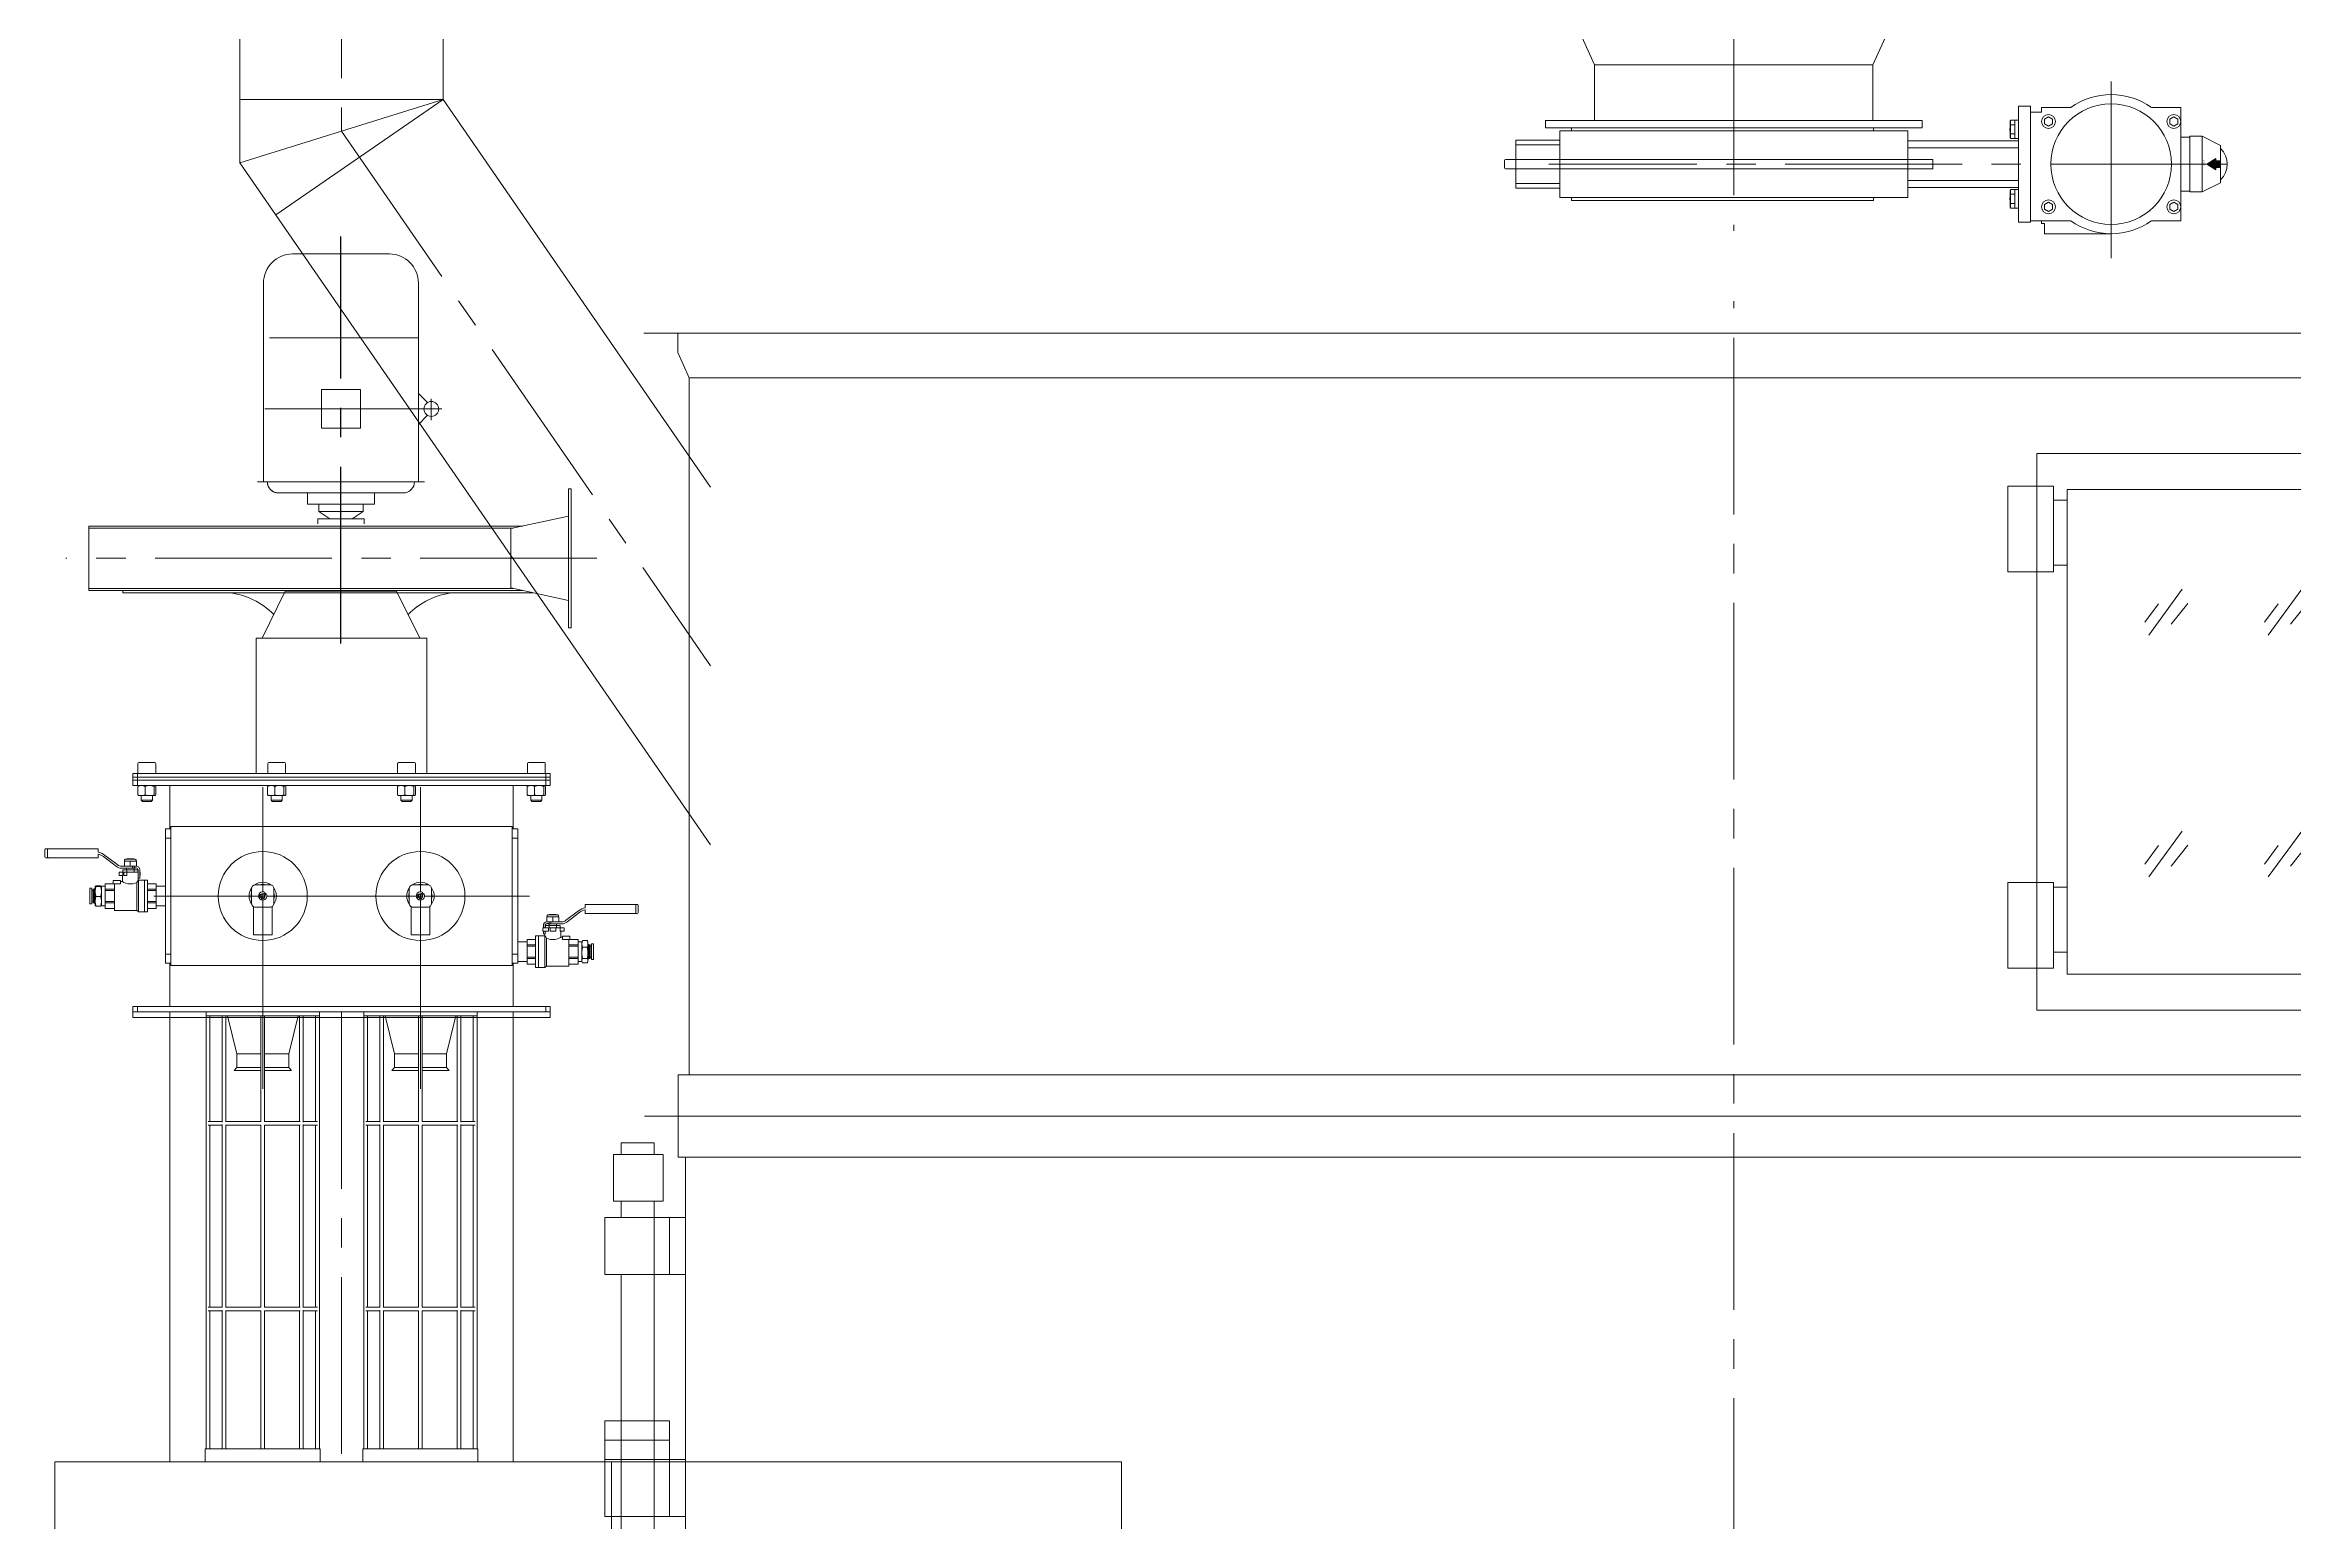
# Model space of a CAD drawing. Header units: millimetres. Extents: x 163705 to 1616509, y 81827 to 302547.
# Drawn here: x 1496365 to 1498791, y 147687 to 149280 of the extents above; entities that cross this region are included whole.
import ezdxf

# ---------------------------------------------------------------- set-up
doc = ezdxf.new("R2010")
doc.units = ezdxf.units.MM
doc.header["$LTSCALE"] = 10
doc.linetypes.add('CENTER2', pattern=[28.575, 19.05, -3.175, 3.175, -3.175])
for name, color, linetype, lineweight in [('1-中心线', 1, 'CENTER2', 0), ('1-剖面线', 8, 'Continuous', 0), ('1-设备轮廓', 2, 'Continuous', 18)]:
    doc.layers.add(name, color=color, linetype=linetype, lineweight=lineweight)
doc.styles.get("Standard").update_dxf_attribs({"font": 'arial.ttf'})

# ---------------------------------------------------------------- blocks, each defined once
blk = doc.blocks.new('A$C40B77E40')
at = {"layer": '1-设备轮廓'}
for p, q in [((0, 10), (2.5, 10)), ((6, 0), (0, 10)), ((2.5, 15), (9.5, 15)), ((2.5, 15), (2.5, 10)), ((12, 10), (6, 0)), ((9.5, 15), (9.5, 10)), ((9.5, 10), (12, 10))]:
    blk.add_line(p, q, dxfattribs=at)
blk = doc.blocks.new('A$C69115237')
at = {"layer": '1-设备轮廓'}
blk.add_lwpolyline([(12.5, 7.5), (10, 11.8), (5, 11.8), (2.5, 7.5), (5, 3.2), (10, 3.2)], close=True, dxfattribs=at)
blk.add_circle((7.5, 7.5), 7.5, dxfattribs=at)
blk = doc.blocks.new('A$C5DCA7B52')
at = {"layer": '1-设备轮廓'}
for p, q in [((35.2, 9), (15.2, 9)), ((15.2, 9), (15.2, 5)), ((35.2, 5), (15.2, 5)), ((15.2, 5), (15.2, 0.5)), ((35.2, 0.5), (15.2, 0.5)), ((32.7, 0), (17.7, 0)), ((20.2, 0.5), (20.2, 5)), ((30.2, 0.5), (30.2, 5)), ((35.2, 5), (35.2, 9)), ((35.2, 0.5), (35.2, 5))]:
    blk.add_line(p, q, dxfattribs=at)
for centre, radius, start, end in [((17.7, 6.5), 6.5, 247.3801, 292.6199), ((25.2, 25.2), 25.3, 258.5788, 281.4212), ((32.7, 6.5), 6.5, 247.3801, 292.6199)]:
    blk.add_arc(centre, radius, start, end, dxfattribs=at)
blk = doc.blocks.new('缓冲罐')
at = {"layer": '1-设备轮廓'}
h = blk.add_hatch(color=256, dxfattribs=at)
h.dxf.hatch_style = 1
h.paths.add_polyline_path([(-669.8, -1501), (-669.8, -1503.5), (-674.8, -1503.5), (-674.8, -1510.5), (-669.8, -1510.5), (-669.8, -1513), (-659.8, -1507)])
at = {"layer": '1-中心线', "lineweight": 18}
blk.add_line((-150, 78.7), (-150, -1578.7), dxfattribs=at)
at = {"layer": '1-中心线'}
for p, q in [((-556.8, -1608.5), (-556.8, -1413.7)), ((-681.8, -1507), (49.4, -1507))]:
    blk.add_line(p, q, dxfattribs=at)
at = {"layer": '1-设备轮廓'}
for p, q in [((-300, -1400), (-750, -400)), ((0, -1400), (450, -400)), ((-300, -1400), (-300, -1460)), ((-300, -1400), (0, -1400)), ((0, -1400), (0, -1460)), ((-631.8, -1568), (-631.8, -1446)), ((-631.8, -1446), (-600.5, -1446)), ((-513.2, -1446), (-481.8, -1446)), ((-481.8, -1451), (-481.8, -1446)), ((-469.8, -1451), (-481.8, -1451)), ((-469.8, -1569.5), (-469.8, -1444.5)), ((-456.8, -1444.5), (-469.8, -1444.5)), ((-456.8, -1569.5), (-456.8, -1444.5)), ((-674.8, -1487), (-654.8, -1477)), ((-654.8, -1537), (-654.8, -1477)), ((-654.8, -1477), (-641.8, -1477)), ((-641.8, -1537), (-641.8, -1477)), ((-641.8, -1537), (-641.8, -1477)), ((-632.8, -1478), (-641.8, -1478)), ((-353, -1460), (53, -1460)), ((-353, -1460), (-353, -1468)), ((-353, -1468), (53, -1468)), ((37.5, -1471), (-337.5, -1471)), ((-337.5, -1543), (-337.5, -1471)), ((25, -1468), (-300.7, -1468)), ((-300.7, -1468), (-300.7, -1471)), ((25, -1471), (25, -1468)), ((37.5, -1543), (37.5, -1471)), ((53, -1460), (53, -1468)), ((-674.8, -1527), (-674.8, -1487)), ((-337.5, -1482), (-456.8, -1482)), ((-337.5, -1489.5), (-456.8, -1489.5)), ((-364.6, -1502), (96.1, -1502)), ((-364.6, -1512), (-364.6, -1502)), ((85.1, -1481), (37.5, -1481)), ((85.1, -1486), (37.5, -1486)), ((85.1, -1533), (85.1, -1481)), ((97.1, -1511), (97.1, -1503)), ((-654.8, -1537), (-674.8, -1527)), ((-337.5, -1524.5), (-456.8, -1524.5)), ((-364.6, -1512), (96.1, -1512)), ((85.1, -1528), (37.5, -1528)), ((-654.8, -1537), (-641.8, -1537)), ((-632.8, -1536), (-641.8, -1536)), ((-337.5, -1532), (-456.8, -1532)), ((37.5, -1543), (-337.5, -1543)), ((-300.7, -1546), (-300.7, -1543)), ((25, -1546), (-300.7, -1546)), ((25, -1546), (25, -1543)), ((85.1, -1533), (37.5, -1533)), ((-631.8, -1568), (-600.5, -1568)), ((-513.2, -1568), (-469.8, -1568)), ((-481.8, -1571), (-484.8, -1571)), ((-484.8, -1571), (-484.8, -1582)), ((-481.8, -1568), (-481.8, -1571)), ((-456.8, -1569.5), (-469.8, -1569.5)), ((-484.8, -1582), (-556.8, -1582))]:
    blk.add_line(p, q, dxfattribs=at)
blk.add_circle((-556.8, -1507), 65, dxfattribs=at)
for centre, radius, start, end in [((-556.8, -1507), 75, 54.4229, 125.5771), ((-632.8, -1477), 1, 270, 0), ((-657.7, -1507), 24.1, 135.2397, 224.7603), ((96.1, -1503), 1, 0, 90), ((96.1, -1511), 1, 270, 0), ((-632.8, -1537), 1, 0, 90), ((-556.8, -1507), 75, 234.4229, 305.5771)]:
    blk.add_arc(centre, radius, start, end, dxfattribs=at)
at = {"layer": '1-设备轮廓', "xscale": -1}
for p, rotation in [((-631.8, -1468.5), 270), ((-481.8, -1545.5), 89.99999999999993)]:
    blk.add_blockref('A$C69115237', p, dxfattribs=dict(at, rotation=rotation))
at = {"layer": '1-设备轮廓'}
for name, p, rotation in [('A$C69115237', (-481.8, -1468.5), 90.00000000000001), ('A$C5DCA7B52', (-447.8, -1494.7), 90.00000000000001), ('A$C40B77E40', (-659.8, -1513), 90.00000000000001), ('A$C69115237', (-631.8, -1545.5), 270), ('A$C5DCA7B52', (-447.8, -1569.7), 90.00000000000001)]:
    blk.add_blockref(name, p, dxfattribs=dict(at, rotation=rotation))
blk.add_text('OPRN', height=1.4, rotation=90, dxfattribs=at).set_placement((-655.9, -1508.8))
blk = doc.blocks.new('吨袋缓冲仓')
blk.add_lwpolyline([(-550, -1930), (600, -1930), (600, -700), (-550, -700)], close=True)
at = {"layer": '1-中心线'}
blk.add_line((0, -700), (0, -3170), dxfattribs=at)
blk = doc.blocks.new('A$C005838B1')
for q in [(743.6, 258), (743.6, 326.3), (704.8, 201.9)]:
    blk.add_line((524.6, 326.3), q)
for points in [[(524.6, 825.7), (524.6, 326.3), (236.1, -91.5)], [(743.6, 825.7), (743.6, 258), (236.1, -476.9)]]:
    blk.add_lwpolyline(points)
blk.add_lwpolyline([(469.1, 815.7), (802.2, 815.7), (802.2, 825.7), (469.1, 825.7)], close=True)
at = {"layer": '1-中心线'}
blk.add_lwpolyline([(634.1, 825.7), (634.1, 292.2), (236.1, -284.2)], dxfattribs=at)
blk = doc.blocks.new('750混合机正视图')
for p, q in [((0, 1910), (2350, 1910)), ((36.7, 1910), (36.7, 1889.1)), ((36.7, 1889.1), (48.8, 1861.6)), ((48.8, 1861.6), (48.8, 1110.6)), ((48.8, 1861.6), (2301.2, 1861.6)), ((1658.5, 1633.8), (1622.3, 1584.5)), ((1787.4, 1633.8), (1751.2, 1584.5)), ((1632.9, 1618.3), (1618.1, 1598.3)), ((1646.4, 1596.3), (1664.3, 1618.6)), ((1761.9, 1618.3), (1747, 1598.3)), ((1775.3, 1596.3), (1793.2, 1618.6)), ((1658.5, 1373.1), (1622.3, 1323.8)), ((1787.4, 1373.1), (1751.2, 1323.8)), ((1632.9, 1357.6), (1618.1, 1337.6)), ((1646.4, 1335.5), (1664.3, 1357.9)), ((1761.9, 1357.6), (1747, 1337.6)), ((1775.3, 1335.5), (1793.2, 1357.9)), ((36.9, 1110.6), (2313.1, 1110.6)), ((36.9, 1110.6), (36.9, 1021.6)), ((0.7, 1066.1), (2345.2, 1066.1)), ((2313.1, 1021.6), (36.9, 1021.6)), ((45, 1021.6), (45, 603.4)), ((27.8, 956.7), (27.8, 895.3)), ((27.8, 716.7), (-42.2, 716.7)), ((27.8, 695.7), (27.8, 634.4))]:
    blk.add_line(p, q)
for points in [[(1501.6, 1780.3), (1902, 1780.3), (1902, 1180.2), (1501.6, 1180.2)], [(1470.3, 1744.8), (1519.8, 1744.8), (1519.8, 1652.5), (1470.3, 1652.5)], [(1519.8, 1730), (1534.3, 1730), (1534.3, 1659.9), (1519.8, 1659.9)], [(1534.3, 1741.5), (1869.3, 1741.5), (1869.3, 1219), (1534.3, 1219)], [(1470.3, 1317.9), (1519.8, 1317.9), (1519.8, 1225.5), (1470.3, 1225.5)], [(1519.8, 1312.9), (1534.3, 1312.9), (1534.3, 1242.8), (1519.8, 1242.8)], [(20.7, 974.3), (-32.7, 974.3), (-32.7, 1024.6), (20.7, 1024.6)], [(45, 956.7), (-42.2, 956.7), (-42.2, 895.3), (45, 895.3)], [(27.8, 695.7), (-42.2, 695.7), (-42.2, 737.7), (27.8, 737.7)], [(45, 695.7), (-42.2, 695.7), (-42.2, 634.4), (45, 634.4)]]:
    blk.add_lwpolyline(points, close=True)
for points in [[(11.3, 1024.6), (11.3, 1037.1), (-24.4, 1037.1), (-24.4, 1024.6)], [(-24.4, 974.3), (-24.4, 956.7)], [(-24.4, 895.3), (-24.4, 509.7), (11.3, 509.7), (11.3, 974.3)]]:
    blk.add_lwpolyline(points)
at = {"layer": '1-中心线'}
blk.add_line((1175, 0), (1175, 1944.4), dxfattribs=at)
blk = doc.blocks.new('SW_CENTERMARKSYMBOL_1')
at = {"lineweight": 18}
for p, q in [((0, 5), (0, 117.5)), ((-5, 0), (-117.5, 0)), ((0, 0), (-2.5, 0)), ((0, 0), (0, 2.5)), ((0, 0), (0, -2.5)), ((0, 0), (2.5, 0)), ((5, 0), (117.5, 0)), ((0, -5), (0, -117.5))]:
    blk.add_line(p, q, dxfattribs=at)
blk = doc.blocks.new('A$C07cb4a64')
for p, q in [((432.9, 389.2), (578.9, 389.2)), ((432.9, 389.2), (432.9, 205.2)), ((578.9, 389.2), (578.9, 205.2)), ((432.9, 205.2), (578.9, 205.2))]:
    blk.add_line(p, q)
for points in [[(421.9, 541.8), (271.9, 541.8), (271.9, 544.8), (421.9, 544.8)], [(165, 275.6), (165, 317.4), (206.8, 317.4), (206.8, 275.6)]]:
    blk.add_lwpolyline(points, close=True)
for points in [[(301.4, 541.8), (314.9, 479.8), (378.9, 479.8), (392.4, 541.8)], [(312.1, 24.6), (381.7, 24.6), (381.7, 492.7)], [(312.1, 24.6), (312.1, 492.7)], [(381.7, 61.5), (384, 61.5), (384, 503.2)], [(314.4, 482.1), (314.4, 24.6)], [(379.4, 482.1), (379.4, 24.6)], [(178.9, 389.9), (169.1, 380)], [(192.8, 389.9), (202.7, 380)], [(109.4, 380), (109.4, 219.5)], [(432.9, 381.5), (382.4, 356.5), (382.4, 236.5), (432.9, 211.5)], [(276.4, 260.5), (288.4, 260.5), (288.4, 332.5), (276.4, 332.5)], [(288.4, 320.5), (296.4, 320.5), (296.4, 272.5), (288.4, 272.5)], [(304.4, 308.5), (296.4, 320.5)], [(309.8, 271.5), (304.4, 271.5), (304.4, 321.5), (309.8, 321.5)], [(304.4, 284.5), (296.4, 272.5)], [(276.4, 229.2), (276.4, 228.6), (276.3, 227.9), (276.2, 227.3), (276.1, 226.7), (276, 226.1), (275.8, 225.5), (275.6, 224.9), (275.3, 224.3), (275.1, 223.7), (274.8, 223.2), (274.4, 222.6), (274.1, 222.1), (273.7, 221.6), (273.3, 221.2), (272.9, 220.7), (272.4, 220.3), (271.9, 219.9), (271.4, 219.5), (270.9, 219.1), (270.4, 218.8), (269.8, 218.5), (269.3, 218.2), (268.7, 218), (268.1, 217.8), (267.5, 217.6), (266.9, 217.4), (266.3, 217.3), (265.6, 217.2), (265, 217.2), (264.4, 217.2)]]:
    blk.add_lwpolyline(points)
for points in [[(104.4, 380), (50.2, 380, 0.414214), (18.9, 348.7), (18.9, 244.3, 0.414214), (50.2, 213), (264.4, 213), (264.4, 386.5)], [(104.4, 213), (50.2, 213, -0.414214), (18.9, 244.3), (18.9, 348.7, -0.414214), (50.2, 380), (264.4, 380), (264.4, 206.5)], [(264.4, 375.8, -0.414214), (276.4, 363.8), (276.4, 229.2, -0.414214), (264.4, 217.2)]]:
    blk.add_lwpolyline(points, format="xyb")
blk.add_circle((185.9, 393.9), 8)
for centre, start, end in [((463.9, 426.3), 186.6862, 225.3808), ((463.9, 166.7), 134.6192, 173.3138)]:
    blk.add_arc(centre, 80.5, start, end)
at = {"layer": '1-中心线', "lineweight": 18}
for points in [[(346.9, 572.5), (346.9, 0)], [(197.9, 393.9), (175, 393.9)], [(185.9, 405.1), (185.9, 189)]]:
    blk.add_lwpolyline(points, dxfattribs=at)
at = {"layer": '1-中心线', "lineweight": 25}
blk.add_lwpolyline([(438.7, 296.5), (0, 296.5)], dxfattribs=at)
blk = doc.blocks.new('SCNZ-6侧视图')
for p, q in [((-219.6, 268), (-219.6, 257)), ((-218.6, 269), (-201.4, 269)), ((-200.4, 257), (-200.4, 268)), ((-79.6, 268), (-79.6, 257)), ((-78.6, 269), (-61.4, 269)), ((-60.4, 257), (-60.4, 268)), ((60.4, 268), (60.4, 257)), ((61.4, 269), (78.6, 269)), ((79.6, 257), (79.6, 268)), ((200.4, 268), (200.4, 257)), ((201.4, 269), (218.6, 269)), ((219.6, 257), (219.6, 268)), ((-225, 253), (-225, 257)), ((-225, 257), (-220, 257)), ((-225, 250), (-225, 253)), ((-225, 253), (-220, 253)), ((-220, 253), (-225, 253)), ((-220, 250), (-225, 250)), ((-225, 244), (-225, 250)), ((-225, 250), (-220, 250)), ((-220, 244), (-225, 244)), ((-220, 257), (-220, 253)), ((-220, 257), (220, 257)), ((-220, 253), (-220, 250)), ((-220, 253), (220, 253)), ((-220, 253), (220, 253)), ((-220, 250), (220, 250)), ((-220, 250), (-220, 244)), ((-220, 250), (220, 250)), ((-220, 244), (220, 244)), ((-219.8, 243.2), (-219.8, 234)), ((-219, 244), (-219.2, 243.9)), ((-211.9, 243.2), (-211.9, 234)), ((-202.1, 243.2), (-202.1, 234)), ((-200.8, 243.9), (-201, 244)), ((-200.2, 243.2), (-200.2, 234)), ((-185, 244), (-185, 197.5)), ((-79.8, 243.2), (-79.8, 234)), ((-79, 244), (-79.2, 243.9)), ((-71.9, 243.2), (-71.9, 234)), ((-62.1, 243.2), (-62.1, 234)), ((-60.8, 243.9), (-61, 244)), ((-60.2, 243.2), (-60.2, 234)), ((60.2, 243.2), (60.2, 234)), ((61, 244), (60.8, 243.9)), ((68.1, 243.2), (68.1, 234)), ((77.9, 243.2), (77.9, 234)), ((79.2, 243.9), (79, 244)), ((79.8, 243.2), (79.8, 234)), ((185, 244), (185, 197.5)), ((200.2, 243.2), (200.2, 234)), ((201, 244), (200.8, 243.9)), ((208.1, 243.2), (208.1, 234)), ((217.9, 243.2), (217.9, 234)), ((219.2, 243.9), (219, 244)), ((219.8, 243.2), (219.8, 234)), ((220, 253), (220, 257)), ((220, 257), (225, 257)), ((220, 250), (220, 253)), ((220, 253), (225, 253)), ((225, 253), (220, 253)), ((225, 250), (220, 250)), ((220, 244), (220, 250)), ((220, 250), (225, 250)), ((225, 244), (220, 244)), ((225, 257), (225, 253)), ((225, 253), (225, 250)), ((225, 250), (225, 244)), ((-219.2, 233.3), (-219, 233.2)), ((-219, 233.2), (-215.9, 233.2)), ((-216, 233.2), (-216, 228.2)), ((-216, 228.2), (-214.8, 227)), ((-216, 228.2), (-213.9, 228.2)), ((-215.9, 233.2), (-207, 233.2)), ((-213.1, 227), (-214.8, 227)), ((-213.9, 228.2), (-204, 228.2)), ((-205.2, 227), (-213.1, 227)), ((-207, 233.2), (-201.2, 233.2)), ((-205.2, 227), (-204, 228.2)), ((-204, 228.2), (-204, 233.2)), ((-201, 233.2), (-201.2, 233.2)), ((-201, 233.2), (-200.8, 233.3)), ((-79.2, 233.3), (-79, 233.2)), ((-79, 233.2), (-75.9, 233.2)), ((-76, 233.2), (-76, 228.2)), ((-76, 228.2), (-74.8, 227)), ((-76, 228.2), (-73.9, 228.2)), ((-75.9, 233.2), (-67, 233.2)), ((-73.1, 227), (-74.8, 227)), ((-73.9, 228.2), (-64, 228.2)), ((-65.2, 227), (-73.1, 227)), ((-67, 233.2), (-61.2, 233.2)), ((-65.2, 227), (-64, 228.2)), ((-64, 228.2), (-64, 233.2)), ((-61, 233.2), (-61.2, 233.2)), ((-61, 233.2), (-60.8, 233.3)), ((60.8, 233.3), (61, 233.2)), ((61, 233.2), (64.1, 233.2)), ((64, 233.2), (64, 228.2)), ((64, 228.2), (65.2, 227)), ((64, 228.2), (66.1, 228.2)), ((64.1, 233.2), (73, 233.2)), ((66.9, 227), (65.2, 227)), ((66.1, 228.2), (76, 228.2)), ((74.8, 227), (66.9, 227)), ((73, 233.2), (78.8, 233.2)), ((74.8, 227), (76, 228.2)), ((76, 228.2), (76, 233.2)), ((79, 233.2), (78.8, 233.2)), ((79, 233.2), (79.2, 233.3)), ((200.8, 233.3), (201, 233.2)), ((201, 233.2), (204.1, 233.2)), ((204, 233.2), (204, 228.2)), ((204, 228.2), (205.2, 227)), ((204, 228.2), (206.1, 228.2)), ((204.1, 233.2), (213, 233.2)), ((206.9, 227), (205.2, 227)), ((206.1, 228.2), (216, 228.2)), ((214.8, 227), (206.9, 227)), ((213, 233.2), (218.8, 233.2)), ((214.8, 227), (216, 228.2)), ((216, 228.2), (216, 233.2)), ((219, 233.2), (218.8, 233.2)), ((219, 233.2), (219.2, 233.3)), ((-184, 197.5), (-190, 197.5)), ((-190, 187.5), (-190, 197.5)), ((184, 200), (-184, 200)), ((-184, 200), (-184, 190)), ((184, 200), (184, 190)), ((184, 197.5), (190, 197.5)), ((190, 197.5), (190, 187.5)), ((-319.8, 175), (-319.8, 167.2)), ((-318.8, 176), (-316, 176)), ((-317.2, 175), (-317.2, 167.2)), ((-316, 176), (-262.5, 176)), ((-262.5, 176), (-262.5, 172.2)), ((-262.5, 170.1), (-262.5, 166.2)), ((-184, 187.5), (-190, 187.5)), ((-190, 62.5), (-190, 187.5)), ((-184, 190), (-184, 60)), ((184, 190), (184, 60)), ((184, 187.5), (190, 187.5)), ((190, 187.5), (190, 62.5)), ((-316, 166.2), (-318.8, 166.2)), ((-262.5, 166.2), (-316, 166.2)), ((-242.7, 156.9), (-256.8, 167.5)), ((-255.5, 169.2), (-241.4, 158.6)), ((-239.8, 147.2), (-239.8, 150.8)), ((-239.8, 150.8), (-239.2, 150.8)), ((-239.8, 147.2), (-239.2, 147.2)), ((-239.2, 150.8), (-235.2, 150.8)), ((-239.2, 147.2), (-235.7, 147.2)), ((-237.2, 157.2), (-225.5, 157.2)), ((-225.5, 155.1), (-237.2, 155.1)), ((-236.2, 147.2), (-236.2, 140.5)), ((-235.7, 153.2), (-235.7, 150.8)), ((-235.7, 153.2), (-231.7, 153.2)), ((-235.7, 150.2), (-235.7, 147.2)), ((-234.6, 150.8), (-235.2, 150.8)), ((-234.6, 147.2), (-234.6, 150.8)), ((-234.6, 150.8), (-234.1, 150.8)), ((-234.6, 147.2), (-234.1, 147.2)), ((-234.2, 162.7), (-234.2, 157.2)), ((-234.2, 162.7), (-227.8, 162.7)), ((-234.1, 150.8), (-231.9, 150.8)), ((-234.1, 147.2), (-231.9, 147.2)), ((-222.5, 164.6), (-233, 164.6)), ((-231.9, 150.8), (-231.4, 150.8)), ((-231.9, 147.2), (-231.4, 147.2)), ((-231.8, 155.1), (-231.8, 153.2)), ((-231.7, 153.2), (-231.7, 150.8)), ((-231.7, 153.2), (-223.8, 153.2)), ((-231, 165.1), (-231.5, 164.6)), ((-231.4, 147.2), (-231.4, 150.8)), ((-219.8, 150.8), (-231.4, 150.8)), ((-227.8, 165.1), (-231, 165.1)), ((-224.5, 165.1), (-227.8, 165.1)), ((-227.8, 162.7), (-227.8, 157.2)), ((-227.8, 162.7), (-221.2, 162.7)), ((-225.5, 157.2), (-225.5, 155.1)), ((-225.5, 157.2), (-224.7, 157.2)), ((-225.5, 155.1), (-222.5, 155.1)), ((-224.7, 157.2), (-221.2, 157.2)), ((-224, 164.6), (-224.5, 165.1)), ((-223.8, 153.2), (-223.8, 155.1)), ((-223.8, 153.2), (-223.8, 150.8)), ((-223.8, 153.2), (-219.8, 153.2)), ((-223.7, 155.2), (-223.7, 157.2)), ((-221.5, 155.2), (-223.7, 155.2)), ((-222.5, 155.1), (-222.5, 155.2)), ((-221.2, 162.7), (-221.2, 157.2)), ((-219.8, 153.2), (-219.8, 150.8)), ((-219.8, 150.8), (-219.4, 150.8)), ((-219.4, 144.2), (-219.4, 153.2)), ((-217.5, 153.2), (-217.5, 144.2)), ((-217.5, 150.8), (-217.1, 150.8)), ((-217.5, 147.2), (-217.1, 147.2)), ((-217.1, 147.2), (-217.1, 150.8)), ((-271.5, 133.2), (-271.5, 131.9)), ((-271.5, 131.9), (-271.5, 116.8)), ((-269.3, 133.3), (-271.3, 133.3)), ((-269.3, 133.3), (-269.3, 132)), ((-269.3, 132), (-269.3, 116.7)), ((-267.9, 131.1), (-269.3, 131.1)), ((-267.8, 132.5), (-267.9, 132.3)), ((-267.9, 132.3), (-267.9, 131.2)), ((-267.9, 131.2), (-267.9, 117.7)), ((-267.3, 132.5), (-267.8, 132.5)), ((-267.8, 132.5), (-267.8, 131.3)), ((-267.8, 131.3), (-267.8, 117.6)), ((-267.1, 132.2), (-267.3, 132.5)), ((-267.3, 132.5), (-267.3, 131.3)), ((-267.3, 131.3), (-267.3, 117.6)), ((-266.9, 132.5), (-267.1, 132.2)), ((-267.1, 132.2), (-267.1, 131.1)), ((-267.1, 131.1), (-267.1, 117.8)), ((-266.7, 132.5), (-266.9, 132.5)), ((-266.9, 132.5), (-266.9, 131.3)), ((-266.9, 131.3), (-266.9, 117.6)), ((-266.7, 132.5), (-266.7, 131.4)), ((-266.7, 131.4), (-266.7, 117.5)), ((-265.6, 133.2), (-266.5, 132.8)), ((-265, 135.7), (-265.6, 135.5)), ((-265.6, 135.5), (-265.6, 135.4)), ((-265.6, 135.4), (-265, 135.2)), ((-265.6, 135.4), (-265.6, 130.9)), ((-265, 134.9), (-265.6, 130.9)), ((-265.6, 130.9), (-265.6, 128.8)), ((-265.6, 128.8), (-265, 124.8)), ((-265.6, 128.8), (-265.6, 120.3)), ((-265, 124.1), (-265.6, 120.3)), ((-265, 124.8), (-265, 124.1)), ((-264.8, 135.8), (-259.8, 135.8)), ((-264.8, 135.2), (-259.8, 135.2)), ((-264.8, 124.5), (-259.8, 124.5)), ((-259, 135.5), (-259.6, 135.7)), ((-259.6, 135.2), (-259, 135.4)), ((-259, 130.9), (-259.6, 134.9)), ((-259.6, 124.8), (-259, 128.8)), ((-259.6, 124.8), (-259.6, 124.1)), ((-259, 120.3), (-259.6, 124.1)), ((-255, 135.5), (-259, 135.5)), ((-259, 135.4), (-259, 135.5)), ((-259, 135.4), (-259, 130.9)), ((-259, 128.8), (-259, 130.9)), ((-259, 128.8), (-259, 120.3)), ((-246.2, 138.3), (-255, 138.3)), ((-255, 132.4), (-255, 138.3)), ((-244.9, 132.4), (-255, 132.4)), ((-255, 130.9), (-255, 132.4)), ((-244.9, 130.9), (-255, 130.9)), ((-255, 119.1), (-255, 130.9)), ((-246.2, 141.9), (-246.2, 138.3)), ((-246.2, 141.9), (-238.2, 141.9)), ((-246.2, 138.3), (-238.2, 138.3)), ((-244.9, 109.5), (-244.9, 138.3)), ((-238.2, 141.9), (-238.2, 138.3)), ((-236.2, 140.5), (-238.2, 140.5)), ((-220.9, 109.5), (-220.9, 139.7)), ((-217.5, 144.2), (-219.4, 144.2)), ((-219.3, 142.1), (-219.3, 144.2)), ((-212.4, 142.2), (-219.1, 142.2)), ((-219.1, 125), (-219.1, 142.2)), ((-219.1, 107.8), (-219.1, 125)), ((-212.4, 125), (-212.4, 142.2)), ((-209.1, 142), (-212.4, 142)), ((-212.4, 107.8), (-212.4, 125)), ((-209.1, 142), (-209.1, 108)), ((-209.1, 138.3), (-200, 138.3)), ((-209.1, 132.4), (-200, 132.4)), ((-209.1, 130.9), (-200, 130.9)), ((-200, 138.3), (-200, 132.4)), ((-190, 135.7), (-200, 135.7)), ((-200, 132.4), (-200, 130.9)), ((-200, 130.9), (-200, 119.1)), ((-97, 117), (-97, 133)), ((-93, 137), (-77, 137)), ((-88.2, 126.5), (-87.3, 126)), ((-88.2, 123.5), (-87.3, 124)), ((-86.5, 121.8), (-86, 122.7)), ((-83.5, 121.8), (-84, 122.7)), ((-83.8, 127.2), (-82.4, 128.6)), ((-82.8, 126.2), (-81.4, 127.6)), ((-73, 133), (-73, 117)), ((73, 117), (73, 133)), ((77, 137), (93, 137)), ((81.8, 126.5), (82.7, 126)), ((81.8, 123.5), (82.7, 124)), ((83.5, 121.8), (84, 122.7)), ((86.5, 121.8), (86, 122.7)), ((86.2, 127.2), (87.6, 128.6)), ((87.2, 126.2), (88.6, 127.6)), ((97, 133), (97, 117)), ((-271.3, 116.7), (-269.3, 116.7)), ((-269.3, 119), (-267.9, 119)), ((-267.9, 117.7), (-267.8, 117.6)), ((-267.8, 117.6), (-267.3, 117.6)), ((-267.3, 117.6), (-267.1, 117.8)), ((-267.1, 117.8), (-266.9, 117.6)), ((-266.9, 117.6), (-266.7, 117.6)), ((-266.5, 117.2), (-265.6, 116.8)), ((-265.6, 120.3), (-265.6, 118.4)), ((-265.6, 118.4), (-265, 114.6)), ((-265.6, 118.4), (-265.6, 114.5)), ((-265, 114.3), (-265.6, 114.5)), ((-265, 114.6), (-265, 114.3)), ((-264.8, 114.2), (-259.8, 114.2)), ((-259.6, 114.6), (-259, 118.4)), ((-259.6, 114.6), (-259.6, 114.3)), ((-259, 114.5), (-259.6, 114.3)), ((-259, 118.4), (-259, 120.3)), ((-259, 118.4), (-259, 114.5)), ((-259, 114.5), (-255, 114.5)), ((-244.9, 119.1), (-255, 119.1)), ((-255, 117.6), (-255, 119.1)), ((-244.9, 117.6), (-255, 117.6)), ((-255, 111.7), (-255, 117.6)), ((-244.9, 111.7), (-255, 111.7)), ((-244.9, 109.5), (-220.9, 109.5)), ((-220.9, 109.5), (-219.1, 107.8)), ((-219.1, 107.8), (-212.4, 107.8)), ((-212.4, 108), (-209.1, 108)), ((-209.1, 119.1), (-200, 119.1)), ((-209.1, 117.6), (-200, 117.6)), ((-209.1, 111.7), (-200, 111.7)), ((-200, 119.1), (-200, 117.6)), ((-200, 117.6), (-200, 111.7)), ((-200, 114.3), (-190, 114.3)), ((-95, 83.5), (-95, 113.3)), ((-77, 113), (-93, 113)), ((-75, 113.3), (-75, 83.5)), ((75, 83.5), (75, 113.3)), ((93, 113), (77, 113)), ((95, 113.3), (95, 83.5)), ((221.2, 102.7), (221.2, 97.2)), ((221.2, 102.7), (227.8, 102.7)), ((221.2, 97.2), (224.7, 97.2)), ((233, 104.6), (222.5, 104.6)), ((223.7, 95.2), (223.7, 97.2)), ((224.5, 105.1), (224, 104.6)), ((231, 105.1), (224.5, 105.1)), ((224.7, 97.2), (225.5, 97.2)), ((225.5, 97.2), (225.5, 95.1)), ((237.2, 97.2), (225.5, 97.2)), ((227.8, 102.7), (227.8, 97.2)), ((227.8, 102.7), (234.2, 102.7)), ((231.5, 104.6), (231, 105.1)), ((234.2, 102.7), (234.2, 97.2)), ((255.5, 109.2), (241.4, 98.6)), ((242.7, 96.9), (256.8, 107.5)), ((262.5, 116), (316.7, 116)), ((262.5, 115), (262.5, 116)), ((262.5, 115), (262.5, 112.2)), ((262.5, 110.1), (262.5, 107.2)), ((262.5, 106.2), (262.5, 107.2)), ((316.7, 106.2), (262.5, 106.2)), ((316.7, 116), (318.8, 116)), ((318.8, 106.2), (316.7, 106.2)), ((317.2, 115), (317.2, 107.2)), ((319.8, 107.2), (319.8, 115)), ((-75.5, 83), (-94.5, 83)), ((-82.8, 83), (-85, 83)), ((94.5, 83), (75.5, 83)), ((87.2, 83), (85, 83)), ((200, 75.7), (190, 75.7)), ((209.1, 78.3), (200, 78.3)), ((200, 72.4), (200, 78.3)), ((212.4, 82), (209.1, 82)), ((209.1, 65), (209.1, 82)), ((219.2, 82.2), (212.4, 82.2)), ((212.4, 82.2), (212.4, 47.8)), ((217.1, 87.2), (217.1, 90.8)), ((217.1, 90.8), (217.6, 90.8)), ((217.1, 87.2), (217.6, 87.2)), ((217.5, 93.2), (217.5, 90.8)), ((217.5, 87.2), (217.5, 84.2)), ((217.5, 84.2), (219.4, 84.2)), ((217.6, 90.8), (223.9, 90.8)), ((217.6, 87.2), (222.9, 87.2)), ((219.2, 84.2), (219.2, 82.1)), ((219.2, 82.2), (219.2, 47.8)), ((219.4, 90.8), (219.4, 93.2)), ((219.4, 84.2), (219.4, 87.2)), ((219.8, 93.2), (219.8, 90.8)), ((219.8, 93.2), (223.8, 93.2)), ((220.9, 79.7), (220.9, 49.5)), ((221.5, 95.2), (223.7, 95.2)), ((222.5, 95.1), (222.5, 95.2)), ((222.5, 95.1), (225.5, 95.1)), ((222.9, 90.2), (222.9, 87.2)), ((223.8, 95.1), (223.8, 93.2)), ((223.8, 93.2), (223.8, 90.8)), ((223.8, 93.2), (231.7, 93.2)), ((224.7, 90.8), (223.9, 90.8)), ((224.7, 87.2), (224.7, 90.8)), ((224.7, 90.8), (225.3, 90.8)), ((224.7, 87.2), (225.3, 87.2)), ((225.3, 90.8), (230.3, 90.8)), ((225.3, 87.2), (230.3, 87.2)), ((225.5, 95.1), (237.2, 95.1)), ((230.3, 90.8), (230.8, 90.8)), ((230.3, 87.2), (230.8, 87.2)), ((230.8, 87.2), (230.8, 90.8)), ((235.2, 90.8), (230.8, 90.8)), ((231.7, 93.2), (231.7, 90.8)), ((231.7, 93.2), (235.7, 93.2)), ((231.8, 93.2), (231.8, 95.1)), ((235.2, 90.8), (239.2, 90.8)), ((235.7, 93.2), (235.7, 90.8)), ((235.7, 87.2), (235.7, 90.2)), ((235.7, 87.2), (239.2, 87.2)), ((236.2, 80.5), (236.2, 87.2)), ((238.2, 80.5), (236.2, 80.5)), ((238.2, 81.9), (238.2, 78.3)), ((238.2, 81.9), (246.2, 81.9)), ((238.2, 78.3), (246.2, 78.3)), ((239.2, 90.8), (239.8, 90.8)), ((239.2, 87.2), (239.8, 87.2)), ((239.8, 87.2), (239.8, 90.8)), ((244.9, 78.3), (244.9, 49.5)), ((246.2, 81.9), (246.2, 78.3)), ((246.2, 78.3), (255, 78.3)), ((255, 78.3), (255, 72.4)), ((259, 75.5), (255, 75.5)), ((259.6, 76.8), (259, 74.1)), ((259.4, 76.4), (259, 75.6)), ((259, 74.1), (259, 75.6)), ((259, 74.1), (259, 72.7)), ((259.4, 76.4), (259.6, 76.9)), ((264.8, 77), (259.8, 77)), ((265, 76.9), (265.2, 76.4)), ((265.6, 74.1), (265, 76.8)), ((265.6, 75.6), (265.2, 76.4)), ((265.6, 74.1), (265.6, 75.6)), ((265.6, 72.7), (265.6, 74.1)), ((266.5, 72.8), (265.6, 73.2)), ((271.3, 73.3), (269.3, 73.3)), ((269.3, 56.7), (269.3, 73.3)), ((271.5, 56.8), (271.5, 73.2)), ((-184, 62.5), (-190, 62.5)), ((-190, 52.5), (-190, 62.5)), ((-184, 52.5), (-190, 52.5)), ((-185, 52.5), (-185, 6)), ((-184, 60), (-184, 50)), ((184, 50), (-184, 50)), ((184, 62.5), (190, 62.5)), ((184, 60), (184, 50)), ((184, 52.5), (190, 52.5)), ((185, 52.5), (185, 6)), ((190, 62.5), (190, 52.5)), ((190, 54.3), (200, 54.3)), ((209.1, 72.4), (200, 72.4)), ((200, 70.9), (200, 72.4)), ((209.1, 70.9), (200, 70.9)), ((200, 59.1), (200, 70.9)), ((209.1, 59.1), (200, 59.1)), ((200, 57.6), (200, 59.1)), ((209.1, 57.6), (200, 57.6)), ((200, 51.7), (200, 57.6)), ((209.1, 51.7), (200, 51.7)), ((209.1, 48), (209.1, 65)), ((219.2, 47.8), (220.9, 49.5)), ((220.9, 49.5), (244.9, 49.5)), ((244.9, 72.4), (255, 72.4)), ((244.9, 70.9), (255, 70.9)), ((244.9, 59.1), (255, 59.1)), ((244.9, 57.6), (255, 57.6)), ((244.9, 51.7), (255, 51.7)), ((255, 72.4), (255, 70.9)), ((255, 70.9), (255, 59.1)), ((255, 59.1), (255, 57.6)), ((255, 57.6), (255, 51.7)), ((255, 54.5), (259, 54.5)), ((259, 72.7), (259.6, 69.9)), ((259, 64.9), (259, 72.7)), ((259.6, 69.3), (259, 64.9)), ((259, 64.9), (259, 62.5)), ((259, 62.5), (259.6, 58.1)), ((259, 55.8), (259, 62.5)), ((259.6, 57.5), (259, 55.8)), ((259, 55.8), (259, 54.9)), ((259, 54.9), (259.6, 53.1)), ((259, 54.4), (259, 54.9)), ((259, 54.4), (259.4, 53.6)), ((259.6, 69.3), (259.6, 69.9)), ((259.6, 57.5), (259.6, 58.1)), ((264.8, 69.7), (259.8, 69.7)), ((264.8, 57.7), (259.8, 57.7)), ((264.8, 53), (259.8, 53)), ((265, 69.9), (265.6, 72.7)), ((265, 69.3), (265, 69.9)), ((265.6, 64.9), (265, 69.3)), ((265, 58.1), (265.6, 62.5)), ((265, 57.5), (265, 58.1)), ((265.6, 55.8), (265, 57.5)), ((265, 53.1), (265.6, 54.9)), ((265.2, 53.6), (265.6, 54.4)), ((265.6, 64.9), (265.6, 72.7)), ((265.6, 62.5), (265.6, 64.9)), ((265.6, 55.8), (265.6, 62.5)), ((265.6, 56.8), (266.5, 57.2)), ((265.6, 54.9), (265.6, 55.8)), ((265.6, 54.4), (265.6, 54.9)), ((266.9, 72.5), (266.7, 72.5)), ((266.7, 57.5), (266.7, 72.5)), ((266.7, 57.6), (266.9, 57.6)), ((267.1, 72.2), (266.9, 72.5)), ((266.9, 57.6), (266.9, 72.5)), ((266.9, 57.6), (267.1, 57.8)), ((267.3, 72.5), (267.1, 72.2)), ((267.1, 57.8), (267.1, 72.2)), ((267.1, 57.8), (267.3, 57.6)), ((267.8, 72.5), (267.3, 72.5)), ((267.3, 57.6), (267.3, 72.5)), ((267.3, 57.6), (267.8, 57.6)), ((267.9, 72.3), (267.8, 72.5)), ((267.8, 57.6), (267.8, 72.5)), ((267.8, 57.6), (267.9, 57.7)), ((267.9, 57.7), (267.9, 72.3)), ((269.3, 71.1), (267.9, 71.1)), ((267.9, 59), (269.3, 59)), ((269.3, 56.7), (271.3, 56.7)), ((209.1, 48), (212.4, 48)), ((212.4, 47.8), (219.2, 47.8)), ((-225, 0), (-225, 6)), ((-225, 6), (-220, 6)), ((-220, 0), (-225, 0)), ((-220, 6), (-220, 0)), ((-220, 6), (220, 6)), ((-220, 0), (220, 0)), ((-146, 0), (-146, -4)), ((-24, -4), (-24, 0)), ((24, 0), (24, -4)), ((146, -4), (146, 0)), ((220, 0), (220, 6)), ((220, 6), (225, 6)), ((225, 0), (220, 0)), ((225, 6), (225, 0)), ((-85, -4), (-146, -4)), ((-24, -4), (-85, -4)), ((85, -4), (24, -4)), ((146, -4), (85, -4))]:
    blk.add_line(p, q)
at = {"flags": 128}
for points in [[(-219.8, 243.2), (-217.9, 243.8), (-215.9, 244)], [(-219.2, 243.9), (-219.4, 243.8), (-219.8, 243.2)], [(-211.9, 243.2), (-209.5, 243.8), (-207, 244)], [(-202.1, 243.2), (-201.7, 243.8), (-201.2, 244)], [(-200.8, 243.9), (-200.6, 243.8), (-200.2, 243.2)], [(-79.8, 243.2), (-77.9, 243.8), (-75.9, 244)], [(-79.2, 243.9), (-79.4, 243.8), (-79.8, 243.2)], [(-71.9, 243.2), (-69.5, 243.8), (-67, 244)], [(-62.1, 243.2), (-61.7, 243.8), (-61.2, 244)], [(-60.8, 243.9), (-60.6, 243.8), (-60.2, 243.2)], [(60.2, 243.2), (62.1, 243.8), (64.1, 244)], [(60.8, 243.9), (60.6, 243.8), (60.2, 243.2)], [(68.1, 243.2), (70.5, 243.8), (73, 244)], [(77.9, 243.2), (78.3, 243.8), (78.8, 244)], [(79.2, 243.9), (79.4, 243.8), (79.8, 243.2)], [(200.2, 243.2), (202.1, 243.8), (204.1, 244)], [(200.8, 243.9), (200.6, 243.8), (200.2, 243.2)], [(208.1, 243.2), (210.5, 243.8), (213, 244)], [(217.9, 243.2), (218.3, 243.8), (218.8, 244)], [(219.2, 243.9), (219.4, 243.8), (219.8, 243.2)], [(-219.8, 234), (-219.3, 233.4), (-219.2, 233.3)], [(-211.9, 234), (-213.9, 233.4), (-215.9, 233.2)], [(-202.1, 234), (-204.5, 233.4), (-207, 233.2)], [(-200.2, 234), (-200.7, 233.4), (-201.2, 233.2)], [(-79.8, 234), (-79.3, 233.4), (-79.2, 233.3)], [(-71.9, 234), (-73.9, 233.4), (-75.9, 233.2)], [(-62.1, 234), (-64.5, 233.4), (-67, 233.2)], [(-60.2, 234), (-60.7, 233.4), (-61.2, 233.2)], [(60.2, 234), (60.7, 233.4), (60.8, 233.3)], [(68.1, 234), (66.1, 233.4), (64.1, 233.2)], [(77.9, 234), (75.5, 233.4), (73, 233.2)], [(79.8, 234), (79.3, 233.4), (78.8, 233.2)], [(200.2, 234), (200.7, 233.4), (200.8, 233.3)], [(208.1, 234), (206.1, 233.4), (204.1, 233.2)], [(217.9, 234), (215.5, 233.4), (213, 233.2)], [(219.8, 234), (219.3, 233.4), (218.8, 233.2)], [(-264.8, 135.2), (-264.8, 135.2), (-264.9, 135.2), (-264.9, 135.1), (-265, 134.9)], [(-265, 124.8), (-264.9, 124.6), (-264.9, 124.5), (-264.8, 124.5), (-264.8, 124.5)], [(-264.8, 124.5), (-264.8, 124.5), (-264.9, 124.4), (-264.9, 124.3), (-265, 124.1)], [(-259.6, 134.9), (-259.7, 135.1), (-259.7, 135.2), (-259.8, 135.2), (-259.8, 135.2)], [(-259.8, 124.5), (-259.8, 124.5), (-259.7, 124.5), (-259.7, 124.6), (-259.6, 124.8)], [(-259.6, 124.1), (-259.7, 124.3), (-259.7, 124.4), (-259.8, 124.5), (-259.8, 124.5)], [(-236.2, 140.5), (-235.8, 140.3), (-234.6, 139.7), (-232.8, 138.9), (-230.4, 138.2), (-227.8, 138), (-225.1, 138.2), (-222.7, 138.9), (-220.9, 139.7)], [(-220.9, 139.7), (-219.7, 141.4), (-219.4, 142), (-219.3, 142.1), (-219.3, 142.1)], [(-73, 128.5), (-72.7, 127.1), (-72.5, 125)], [(-72.5, 125), (-72.7, 122.9), (-73, 121.5)], [(97, 128.5), (97.3, 127.1), (97.5, 125)], [(97.5, 125), (97.3, 122.9), (97, 121.5)], [(-265, 114.6), (-264.9, 114.4), (-264.9, 114.3), (-264.8, 114.3), (-264.8, 114.2)], [(-259.8, 114.2), (-259.8, 114.3), (-259.7, 114.3), (-259.7, 114.4), (-259.6, 114.6)], [(316.7, 116), (316.9, 115.9), (317.1, 115.7), (317.2, 115.6), (317.2, 115.4), (317.2, 115.2), (317.2, 115)], [(316.7, 106.2), (316.9, 106.3), (317.1, 106.5), (317.2, 106.6), (317.2, 106.8), (317.2, 107), (317.2, 107.2)], [(220.9, 79.7), (222.7, 78.9), (225.1, 78.2), (227.7, 78), (230.4, 78.2), (232.8, 78.9), (234.6, 79.7), (235.8, 80.3), (236.2, 80.5), (236.2, 80.5)], [(222.9, 90.2), (222.9, 90.3), (222.9, 90.4), (223, 90.5), (223.3, 90.7), (223.9, 90.8)], [(259.8, 69.7), (259.8, 69.7), (259.7, 69.7), (259.7, 69.6), (259.6, 69.3)], [(259.6, 58.1), (259.7, 57.8), (259.7, 57.7), (259.8, 57.7), (259.8, 57.7)], [(265, 69.3), (264.9, 69.6), (264.9, 69.7), (264.8, 69.7), (264.8, 69.7)], [(264.8, 57.7), (264.8, 57.7), (264.9, 57.7), (264.9, 57.8), (265, 58.1)]]:
    blk.add_lwpolyline(points, dxfattribs=at)
for centre, radius in [((-85, 125), 48), ((85, 125), 48), ((-85, 125), 2.12), ((-85, 125), 2.1), ((85, 125), 2.12), ((85, 125), 2.1)]:
    blk.add_circle(centre, radius)
for centre, radius, start, end in [((-218.6, 268), 0.96, 90, 180), ((-201.4, 268), 0.96, 0, 90), ((-78.6, 268), 0.96, 90, 180), ((-61.4, 268), 0.96, 0, 90), ((61.4, 268), 0.96, 90, 180), ((78.6, 268), 0.96, 0, 90), ((201.4, 268), 0.96, 90, 180), ((218.6, 268), 0.96, 0, 90), ((-216, 233.5), 10.5, 67.423, 89.477), ((-207.2, 227.9), 16.1, 71.8183, 89.5755), ((-76, 233.5), 10.5, 67.423, 89.477), ((-67.2, 227.9), 16.1, 71.8183, 89.5755), ((64, 233.5), 10.5, 67.423, 89.477), ((72.8, 227.9), 16.1, 71.8183, 89.5755), ((204, 233.5), 10.5, 67.423, 89.477), ((212.8, 227.9), 16.1, 71.8183, 89.5755), ((-215.8, 243.7), 10.5, 247.423, 269.477), ((-206.9, 249.3), 16.1, 251.8183, 269.5755), ((-201, 234.4), 1.22, 199.4128, 261.5021), ((-75.8, 243.7), 10.5, 247.423, 269.477), ((-66.9, 249.3), 16.1, 251.8183, 269.5755), ((-61, 234.4), 1.22, 199.4128, 261.5021), ((64.2, 243.7), 10.5, 247.423, 269.477), ((73.1, 249.3), 16.1, 251.8183, 269.5755), ((79, 234.4), 1.22, 199.4128, 261.5021), ((204.2, 243.7), 10.5, 247.423, 269.477), ((213.1, 249.3), 16.1, 251.8183, 269.5755), ((219, 234.4), 1.22, 199.4128, 261.5021), ((-318.8, 175), 1, 90, 180), ((-316.1, 174.9), 1.12, 83.4246, 174.1885), ((-263.8, 159.5), 12.7, 49.354, 84.2493), ((-263.8, 159.5), 10.6, 48.5291, 83.0659), ((-318.8, 167.2), 1, 180, 270), ((-316.1, 167.3), 1.12, 185.8056, 276.5812), ((-237.2, 164.2), 9.2, 233.13, 270), ((-237.2, 164.2), 7.1, 233.13, 270), ((-235.2, 150.2), 0.516, 87.65, 178.286), ((-233, 163.6), 1, 90, 244.1581), ((-222.5, 163.6), 1, 295.8419, 90), ((-221.5, 153.2), 4, 0, 90), ((-221.5, 153.2), 2.1, 0, 90), ((-219.8, 150.2), 0.5, 48.6518, 90), ((-271.3, 133.2), 0.2, 90, 180), ((-266.4, 132.5), 0.3, 110.3, 180), ((-264.8, 133.9), 1.85, 89.1499, 97.7738), ((-264.8, 137.1), 1.84, 262.2192, 270.8571), ((-259.8, 133.9), 1.84, 82.2155, 90.8608), ((-259.8, 137.1), 1.85, 269.1512, 277.7725), ((-85, 125), 14.8, 143.65, 216.35), ((-85, 125), 12.5, 163.7398, 196.2602), ((-93, 133), 4, 90, 180), ((-85, 125), 14.8, 53.65, 126.35), ((-85, 125), 4.5, 53.949, 36.051), ((-85, 125), 12.5, 73.7398, 106.2602), ((-85, 125), 3.5, 154.6231, 205.3769), ((-85, 125), 2.5, 61.2602, 156.4218), ((-85, 125), 2.5, 203.5782, 246.4218), ((-85, 125), 3.5, 244.6231, 295.3769), ((-85, 125), 2.5, 293.5782, 28.7398), ((-77, 133), 4, 0, 90), ((-85, 125), 14.8, 0, 36.35), ((-85, 125), 14.8, 323.65, 0), ((85, 125), 14.8, 143.65, 216.35), ((85, 125), 12.5, 163.7398, 196.2602), ((77, 133), 4, 90, 180), ((85, 125), 14.8, 53.65, 126.35), ((85, 125), 4.5, 53.949, 36.051), ((85, 125), 12.5, 73.7398, 106.2602), ((85, 125), 3.5, 154.6231, 205.3769), ((85, 125), 2.5, 61.2602, 156.4218), ((85, 125), 2.5, 203.5782, 246.4218), ((85, 125), 3.5, 244.6231, 295.3769), ((85, 125), 2.5, 293.5782, 28.7398), ((93, 133), 4, 0, 90), ((85, 125), 14.8, 0, 36.35), ((85, 125), 14.8, 323.65, 0), ((-271.3, 116.8), 0.2, 180, 270), ((-266.4, 117.5), 0.3, 180, 249.7), ((-264.8, 116.1), 1.85, 262.2265, 270.8498), ((-259.8, 116.1), 1.84, 269.1436, 277.7802), ((-93, 117), 4, 180, 224.5352), ((-90.5, 120.7), 8.41, 230.7085, 241.7935), ((-93, 117), 4, 224.5352, 236.251), ((-95.5, 113.3), 0.5, 0, 56.251), ((-93, 117), 4, 247.9669, 270), ((-77, 117), 4, 270, 292.0331), ((-79.5, 120.7), 8.41, 298.2065, 309.2915), ((-74.5, 113.3), 0.5, 123.749, 180), ((-77, 117), 4, 303.749, 315.4648), ((-77, 117), 4, 315.4648, 0), ((77, 117), 4, 180, 224.5352), ((79.5, 120.7), 8.41, 230.7085, 241.7935), ((77, 117), 4, 224.5352, 236.251), ((74.5, 113.3), 0.5, 0, 56.251), ((77, 117), 4, 247.9669, 270), ((93, 117), 4, 270, 292.0331), ((90.5, 120.7), 8.41, 298.2065, 309.2915), ((95.5, 113.3), 0.5, 123.749, 180), ((93, 117), 4, 303.749, 315.4648), ((93, 117), 4, 315.4648, 0), ((221.5, 93.2), 4, 90, 180), ((222.5, 103.6), 1, 90, 244.1581), ((233, 103.6), 1, 295.8419, 90), ((237.2, 104.2), 7.1, 270, 306.87), ((263.8, 99.5), 12.7, 95.7507, 130.646), ((263.8, 99.5), 10.6, 96.9341, 131.4709), ((318.8, 115), 1, 0, 90), ((318.8, 107.2), 1, 270, 0), ((-94.5, 83.5), 0.5, 180, 270), ((-75.5, 83.5), 0.5, 270, 0), ((75.5, 83.5), 0.5, 180, 270), ((94.5, 83.5), 0.5, 270, 0), ((-76.2, -115.5), 355.5, 33.2922, 33.7737), ((221.5, 93.2), 2.1, 90, 180), ((235.2, 90.2), 0.516, 1.714, 92.3508), ((237.2, 104.2), 9.2, 270, 306.87), ((259.9, 76.7), 0.297, 92.3467, 166.769), ((259.8, 76.7), 0.313, 87.9246, 148.1394), ((264.7, 76.7), 0.297, 13.1852, 87.6991), ((264.8, 76.7), 0.313, 31.9123, 92.0237), ((266.4, 72.5), 0.3, 0, 69.7), ((271.3, 73.2), 0.2, 0, 90), ((259.9, 70), 0.297, 193.1844, 267.6999), ((259.8, 57.4), 0.313, 87.9777, 148.0863), ((259.8, 53.3), 0.313, 211.8656, 272.0705), ((264.7, 70), 0.297, 272.3514, 346.7643), ((264.8, 57.4), 0.313, 31.869, 92.067), ((264.8, 53.3), 0.313, 267.9777, 328.0863), ((266.4, 57.5), 0.3, 290.3, 0), ((271.3, 56.8), 0.2, 270, 0)]:
    blk.add_arc(centre, radius, start, end)
at = {"layer": '1-中心线'}
for p, q in [((-85, -83), (-85, 40)), ((85, -83), (85, 40))]:
    blk.add_line(p, q, dxfattribs=at)
at = {"layer": '1-剖面线'}
for p, q in [((-146, -4), (-146, -471)), ((-142, -118), (-142, -4)), ((-128.7, -4), (-128.7, -118.6)), ((-124.7, -118), (-124.7, -4)), ((-123.1, -4), (-113, -45)), ((-87, -4), (-87, -118)), ((-83, -118), (-83, -4)), ((-57, -45), (-46.9, -4)), ((-45.3, -4), (-45.3, -118)), ((-41.3, -118.6), (-41.3, -4)), ((-28, -4), (-28, -118)), ((-24, -471), (-24, -4)), ((24, -4), (24, -471)), ((28, -118), (28, -4)), ((41.3, -4), (41.3, -118.6)), ((45.3, -118), (45.3, -4)), ((46.9, -4), (57, -45)), ((83, -4), (83, -118)), ((87, -118), (87, -4)), ((113, -45), (123.1, -4)), ((124.7, -4), (124.7, -118)), ((128.7, -118.6), (128.7, -4)), ((142, -4), (142, -118)), ((146, -471), (146, -4)), ((-113, -45), (-113, -60)), ((-87, -45), (-113, -45)), ((-57, -45), (-83, -45)), ((-57, -60), (-57, -45)), ((57, -45), (57, -60)), ((83, -45), (57, -45)), ((113, -45), (87, -45)), ((113, -60), (113, -45)), ((-113, -60), (-116, -63)), ((-87, -63), (-116, -63)), ((-87, -60), (-113, -60)), ((-57, -60), (-83, -60)), ((-54, -63), (-83, -63)), ((-54, -63), (-57, -60)), ((57, -60), (54, -63)), ((83, -63), (54, -63)), ((83, -60), (57, -60)), ((113, -60), (87, -60)), ((116, -63), (87, -63)), ((116, -63), (113, -60)), ((-128.7, -118), (-144, -118)), ((-87, -118), (-125.3, -118)), ((-44.7, -118), (-83, -118)), ((-26, -118), (-41.3, -118)), ((41.3, -118), (26, -118)), ((83, -118), (44.7, -118)), ((125.3, -118), (87, -118)), ((144, -118), (128.7, -118)), ((-144, -122), (-128.7, -122)), ((-142, -318), (-142, -122)), ((-128.7, -121.4), (-128.7, -318.6)), ((-125.3, -122), (-87, -122)), ((-124.7, -318), (-124.7, -122)), ((-87, -122), (-87, -318)), ((-83, -318), (-83, -122)), ((-83, -122), (-44.7, -122)), ((-45.3, -122), (-45.3, -318)), ((-41.3, -318.6), (-41.3, -121.4)), ((-41.3, -122), (-26, -122)), ((-28, -122), (-28, -318)), ((26, -122), (41.3, -122)), ((28, -318), (28, -122)), ((41.3, -121.4), (41.3, -318.6)), ((44.7, -122), (83, -122)), ((45.3, -318), (45.3, -122)), ((83, -122), (83, -318)), ((87, -318), (87, -122)), ((87, -122), (125.3, -122)), ((124.7, -122), (124.7, -318)), ((128.7, -318.6), (128.7, -121.4)), ((128.7, -122), (144, -122)), ((142, -122), (142, -318)), ((-128.7, -318), (-144, -318)), ((-144, -322), (-128.7, -322)), ((-142, -471), (-142, -322)), ((-128.7, -321.4), (-128.7, -471)), ((-87, -318), (-125.3, -318)), ((-125.3, -322), (-87, -322)), ((-124.7, -471), (-124.7, -322)), ((-87, -322), (-87, -471)), ((-44.7, -318), (-83, -318)), ((-83, -471), (-83, -322)), ((-83, -322), (-44.7, -322)), ((-45.3, -322), (-45.3, -471)), ((-26, -318), (-41.3, -318)), ((-41.3, -471), (-41.3, -321.4)), ((-41.3, -322), (-26, -322)), ((-28, -322), (-28, -471)), ((41.3, -318), (26, -318)), ((26, -322), (41.3, -322)), ((28, -471), (28, -322)), ((41.3, -321.4), (41.3, -471)), ((83, -318), (44.7, -318)), ((44.7, -322), (83, -322)), ((45.3, -471), (45.3, -322)), ((83, -322), (83, -471)), ((125.3, -318), (87, -318)), ((87, -471), (87, -322)), ((87, -322), (125.3, -322)), ((124.7, -322), (124.7, -471)), ((144, -318), (128.7, -318)), ((128.7, -471), (128.7, -321.4)), ((128.7, -322), (144, -322)), ((142, -322), (142, -471)), ((-147, -471), (-147, -485)), ((-23, -471), (-147, -471)), ((-23, -485), (-147, -485)), ((-23, -485), (-23, -471)), ((23, -471), (23, -485)), ((147, -471), (23, -471)), ((147, -485), (23, -485)), ((147, -485), (147, -471))]:
    blk.add_line(p, q, dxfattribs=at)
at = {"rotation": 270}
blk.add_blockref('A$C07cb4a64', (-297.2, 835.9), dxfattribs=at)
at = {"layer": '1-中心线'}
for p in [(-85, 125), (85, 125)]:
    blk.add_blockref('SW_CENTERMARKSYMBOL_1', p, dxfattribs=at)
blk = doc.blocks.new('A$C6961cb92')
for p, q in [((40, 485), (40, 0)), ((410, 485), (410, 0)), ((40, 0), (410, 0))]:
    blk.add_line(p, q)
blk.add_lwpolyline([(0, 479), (450, 479), (450, 485), (0, 485)], close=True)
at = {"layer": '1-中心线'}
blk.add_line((225, 485), (225, 0), dxfattribs=at)

msp = doc.modelspace()

# ---------------------------------------------------------------- block references
at = {"xscale": -1}
msp.add_blockref('缓冲罐', (1498035.648, 150658.671), dxfattribs=at)
at = {"layer": '1-设备轮廓', "xscale": -1}
msp.add_blockref('A$C005838B1', (1497318.776, 148895.007), dxfattribs=at)
at = {"layer": '1-设备轮廓'}
for name, p in [('SCNZ-6侧视图', (1496684.815, 148237.84)), ('750混合机正视图', (1497010.648, 147059.632)), ('A$C6961cb92', (1496459.815, 147752.84))]:
    msp.add_blockref(name, p, dxfattribs=at)
at = {"layer": '1-设备轮廓', "xscale": -1, "rotation": 359.9999999999841}
msp.add_blockref('吨袋缓冲仓', (1496975.648, 148452.84), dxfattribs=at)

doc.saveas('drawing.dxf')
